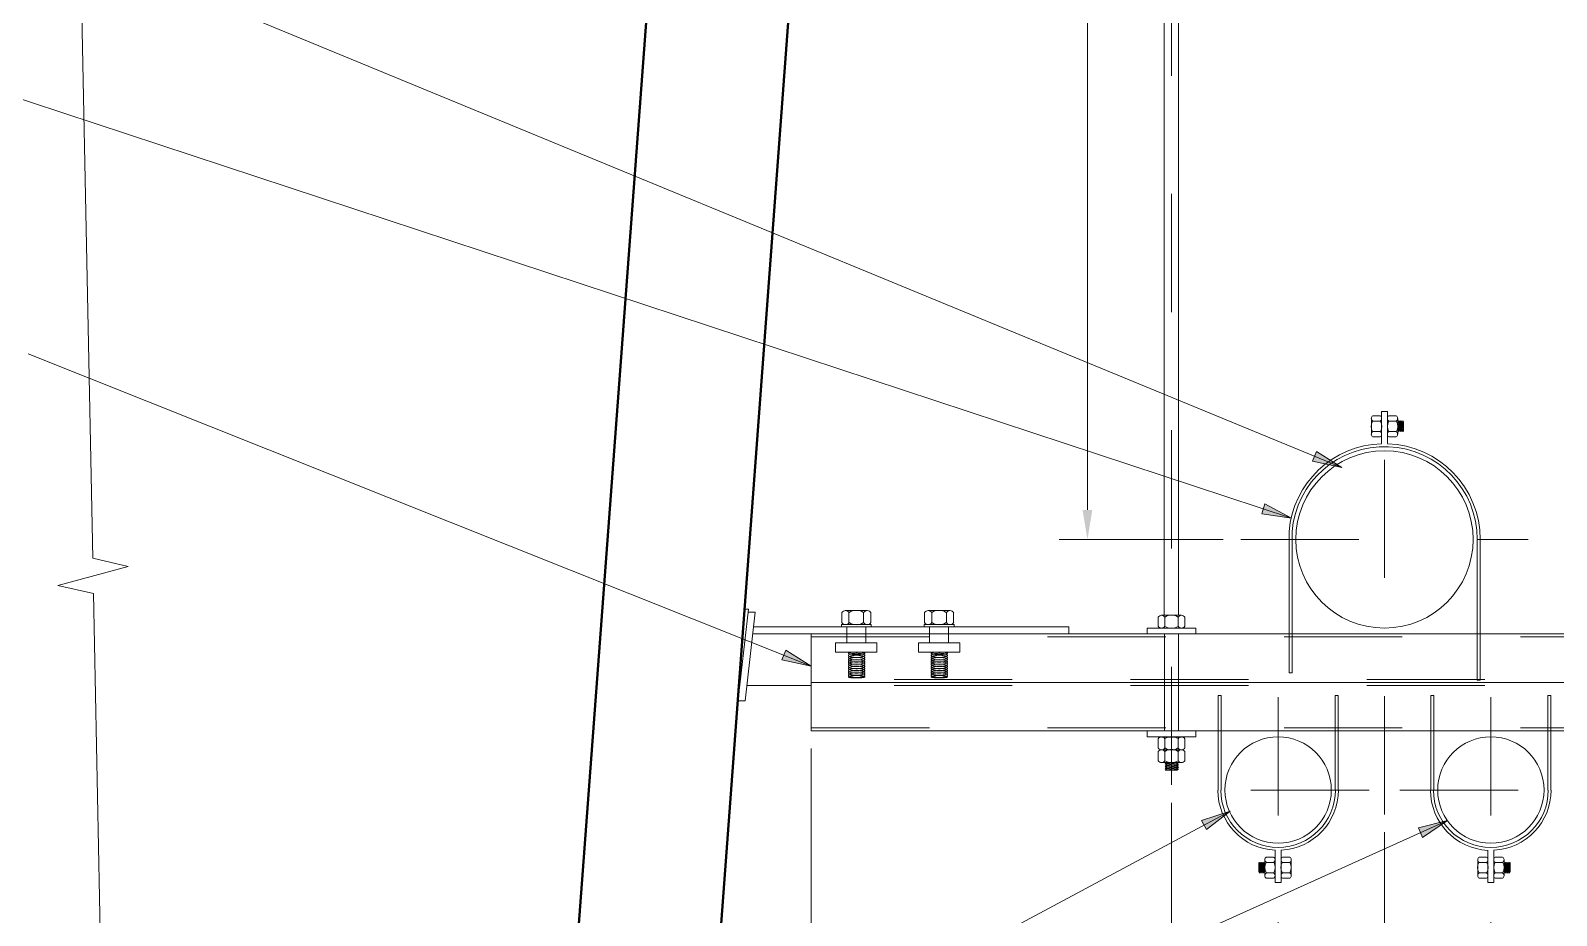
# Model space of a CAD drawing. Header units: metres. Extents: x 0.2 to 10.3, y 2.7 to 5.5.
# Drawn here: x 2.078 to 3.369, y 4.007 to 4.756 of the extents above; entities that cross this region are included whole.
import ezdxf

# ---------------------------------------------------------------- set-up
doc = ezdxf.new("R2010")
doc.units = ezdxf.units.M
for name, pattern in [('Hidden - Small', [0.002294, 0.0015, -0.0007938]), ('JacobsCenter', [0.015, 0.009, -0.0015, 0.003, -0.0015]), ('JacobsDash', [0.0045, 0.003, -0.0015])]:
    doc.linetypes.add(name, pattern=pattern)
doc.layers.get('Defpoints').update_dxf_attribs({"color": 41})
for name, color, linetype, lineweight in [('A-ANNO-DIMS', 7, 'Continuous', 9), ('A-DETL', 7, 'Continuous', 13), ('A-DETL-GENF', 7, 'Continuous', 9), ('G-ANNO-TEXT', 7, 'Continuous', 9)]:
    doc.layers.add(name, color=color, linetype=linetype, lineweight=lineweight)
doc.styles.add('Arial Narrow_2', font='ARIALN.TTF', dxfattribs={"height": 0.025})
doc.styles.add('Arial Narrow_3', font='ARIALN.TTF', dxfattribs={"height": 0.025})
doc.dimstyles.new('Dimension_Standard_O__mm__1', dxfattribs={"dimscale": 0.3048, "dimtxt": 0.025586, "dimasz": 0.082021, "dimexe": 0.07874, "dimexo": 0.049213, "dimgap": 0.049213, "dimtad": 1, "dimdec": 0, "dimlfac": 1000, "dimzin": 0, "dimdsep": 46, "dimtxsty": 'Arial Narrow_2', "dimsah": 1, "dimcen": 0.09, "dimaunit": 1, "dimadec": 4, "dimazin": 0, "dimtfac": 1, "dimtdec": 4, "dimtix": 1, "dimtmove": 0, "dimatfit": 3, "dimfxl": 1, "dimtvp": 1, "dimtfill": 1, "dimtolj": 1, "dimtzin": 0, "dimlwd": 18, "dimlwe": 18, "dimarcsym": 2})
doc.dimstyles.new('Dimension_Standard_T__mm_', dxfattribs={"dimscale": 0.3048, "dimtxt": 0.025586, "dimasz": 0.082021, "dimexe": 0.07874, "dimexo": 0.049213, "dimgap": 0.032808, "dimtad": 1, "dimdec": 0, "dimlfac": 1000, "dimzin": 0, "dimdsep": 46, "dimtxsty": 'Arial Narrow_2', "dimsah": 1, "dimcen": 0.09, "dimaunit": 1, "dimadec": 4, "dimazin": 0, "dimtfac": 1, "dimtdec": 4, "dimtix": 1, "dimtmove": 0, "dimatfit": 3, "dimfxl": 1, "dimtvp": 1, "dimtolj": 1, "dimtzin": 0, "dimlwd": 18, "dimlwe": 18, "dimarcsym": 2})
doc.dimstyles.new('Dimension_Standard_T__mm__1', dxfattribs={"dimscale": 0.3048, "dimtxt": 0.025586, "dimasz": 0.082021, "dimexe": 0.07874, "dimexo": 0.049213, "dimgap": 0.032808, "dimtad": 1, "dimdec": 0, "dimlfac": 1000, "dimzin": 0, "dimdsep": 46, "dimtxsty": 'Arial Narrow_3', "dimsah": 1, "dimcen": 0.09, "dimaunit": 1, "dimadec": 4, "dimazin": 0, "dimtfac": 1, "dimtdec": 4, "dimtix": 1, "dimtmove": 0, "dimatfit": 3, "dimfxl": 1, "dimtvp": 1, "dimtolj": 1, "dimtzin": 0, "dimlwd": 18, "dimlwe": 18, "dimarcsym": 2})

# ---------------------------------------------------------------- blocks, each defined once
blk = doc.blocks.new('1815 DEEP SUPER-T GIRDER_2D - 1815 DEEP SUPER-T GIRDER_2D-7372020-DRG-2873256 - TYPE 7 HANGER _1X80 DIA OR 2X80 DIA AND 1X150 DIA_')
at = {"layer": 'A-DETL-GENF', "lineweight": 50}
for p, q in [((0.3993, 0.037), (0.2655, -1.3748)), ((0.5063, -0.1056), (0.3512, -1.7429))]:
    blk.add_line(p, q, dxfattribs=at)
blk = doc.blocks.new('CS_DET_BreakLine_ViewScale - CS_Std BreakLine-7262363-DRG-2873256 - TYPE 7 HANGER _1X80 DIA OR 2X80 DIA AND 1X150 DIA_')
at = {"layer": 'A-DETL-GENF'}
for p, q in [((1.0118, 0.03), (1.0043, 0)), ((1.0268, -0.03), (1.0118, 0.03)), ((1.0043, 0), (-0.03, 0)), ((1.0343, 0), (1.0268, -0.03)), ((2.0686, 0), (1.0343, 0))]:
    blk.add_line(p, q, dxfattribs=at)
blk = doc.blocks.new('DIMBLOCK1-DRG-2873256 - TYPE 7 HANGER _1X80 DIA OR 2X80 DIA AND 1X150 DIA_')
at = {"layer": 'A-ANNO-DIMS', "color": 0, "lineweight": 18, "transparency": 16777216}
for p, q in [((2.7386, 4.1484), (2.7386, 3.717)), ((3.7086, 4.1484), (3.7086, 3.717)), ((3.6836, 3.741), (2.7636, 3.741))]:
    blk.add_line(p, q, dxfattribs=at)
at = {"layer": 'A-ANNO-DIMS', "color": 0, "transparency": 16777216}
for points in [[(2.7636, 3.7452), (2.7636, 3.7368), (2.7386, 3.741)], [(3.6836, 3.7452), (3.6836, 3.7368), (3.7086, 3.741)]]:
    blk.add_solid(points, dxfattribs=at)
at = {"layer": 'Defpoints', "color": 0, "transparency": 16777216}
for p in [(2.7386, 4.1634), (3.7086, 4.1634), (2.7386, 3.741)]:
    blk.add_point(p, dxfattribs=at)
at = {"layer": 'A-ANNO-DIMS', "color": 0, "lineweight": 18, "transparency": 16777216, "insert": (3.2236, 3.7638), "char_height": 0.025, "width": 0.05702, "attachment_point": 5, "style": 'Arial Narrow_2'}
blk.add_mtext('\\A1;970', dxfattribs=at)
blk = doc.blocks.new('DIMBLOCK2-DRG-2873256 - TYPE 7 HANGER _1X80 DIA OR 2X80 DIA AND 1X150 DIA_')
at = {"layer": 'A-ANNO-DIMS', "color": 0, "lineweight": 18, "transparency": 16777216}
for p, q in [((3.4034, 4.1076), (3.4034, 3.817)), ((3.2236, 4.0778), (3.2236, 3.817)), ((3.3784, 3.841), (3.2486, 3.841))]:
    blk.add_line(p, q, dxfattribs=at)
at = {"layer": 'A-ANNO-DIMS', "color": 0, "transparency": 16777216}
for points in [[(3.2486, 3.8452), (3.2486, 3.8368), (3.2236, 3.841)], [(3.3784, 3.8452), (3.3784, 3.8368), (3.4034, 3.841)]]:
    blk.add_solid(points, dxfattribs=at)
at = {"layer": 'Defpoints', "color": 0, "transparency": 16777216}
for p in [(3.4034, 4.1226), (3.2236, 4.0928), (3.2236, 3.841)]:
    blk.add_point(p, dxfattribs=at)
at = {"layer": 'A-ANNO-DIMS', "color": 0, "lineweight": 18, "transparency": 16777216, "insert": (3.3135, 3.8659), "char_height": 0.025, "width": 0.019981, "attachment_point": 5, "style": 'Arial Narrow_3'}
blk.add_mtext('\\A1;\u200c=', dxfattribs=at)
blk = doc.blocks.new('DIMBLOCK3-DRG-2873256 - TYPE 7 HANGER _1X80 DIA OR 2X80 DIA AND 1X150 DIA_')
at = {"layer": 'A-ANNO-DIMS', "color": 0, "lineweight": 18, "transparency": 16777216}
for p, q in [((3.0434, 4.0921), (3.0434, 3.817)), ((3.2236, 4.0778), (3.2236, 3.817)), ((3.1986, 3.841), (3.0684, 3.841))]:
    blk.add_line(p, q, dxfattribs=at)
at = {"layer": 'A-ANNO-DIMS', "color": 0, "transparency": 16777216}
for points in [[(3.0684, 3.8452), (3.0684, 3.8368), (3.0434, 3.841)], [(3.1986, 3.8452), (3.1986, 3.8368), (3.2236, 3.841)]]:
    blk.add_solid(points, dxfattribs=at)
at = {"layer": 'Defpoints', "color": 0, "transparency": 16777216}
for p in [(3.0434, 4.1071), (3.2236, 4.0928), (3.0434, 3.841)]:
    blk.add_point(p, dxfattribs=at)
at = {"layer": 'A-ANNO-DIMS', "color": 0, "lineweight": 18, "transparency": 16777216, "insert": (3.1335, 3.8635), "char_height": 0.025, "width": 0.019981, "attachment_point": 5, "style": 'Arial Narrow_2'}
blk.add_mtext('\\A1;=', dxfattribs=at)
blk = doc.blocks.new('DIMBLOCK7-DRG-2873256 - TYPE 7 HANGER _1X80 DIA OR 2X80 DIA AND 1X150 DIA_')
at = {"layer": 'A-ANNO-DIMS', "color": 0, "lineweight": 18, "transparency": 16777216}
for p, q in [((3.005, 5.0347), (2.9483, 5.0347)), ((2.9723, 4.3504), (2.9723, 5.0097)), ((3.087, 4.3254), (2.9483, 4.3254))]:
    blk.add_line(p, q, dxfattribs=at)
at = {"layer": 'A-ANNO-DIMS', "color": 0, "transparency": 16777216}
for points in [[(2.9681, 5.0097), (2.9764, 5.0097), (2.9723, 5.0347)], [(2.9681, 4.3504), (2.9764, 4.3504), (2.9723, 4.3254)]]:
    blk.add_solid(points, dxfattribs=at)
at = {"layer": 'Defpoints', "color": 0, "transparency": 16777216}
for p in [(2.9723, 5.0347), (3.02, 5.0347), (3.102, 4.3254)]:
    blk.add_point(p, dxfattribs=at)
at = {"layer": 'A-ANNO-DIMS', "color": 0, "lineweight": 18, "transparency": 16777216, "insert": (2.9424, 4.6801), "char_height": 0.025, "attachment_point": 5, "rotation": 90, "style": 'Arial Narrow_2', "bg_fill": 3, "box_fill_scale": 1.1, "bg_fill_color": 256, "bg_fill_true_color": 13158600, "bg_fill_transparency": 0}
blk.add_mtext('\\A1;\u200c', dxfattribs=at)
blk = doc.blocks.new('DIMBLOCK8-DRG-2873256 - TYPE 7 HANGER _1X80 DIA OR 2X80 DIA AND 1X150 DIA_')
at = {"layer": 'A-ANNO-DIMS', "color": 0, "lineweight": 18, "transparency": 16777216}
for p, q in [((3.1336, 4.0015), (3.1336, 3.8989)), ((3.3136, 4.0015), (3.3136, 3.8989)), ((3.1586, 3.9229), (3.2886, 3.9229))]:
    blk.add_line(p, q, dxfattribs=at)
at = {"layer": 'A-ANNO-DIMS', "color": 0, "transparency": 16777216}
for points in [[(3.1586, 3.9271), (3.1586, 3.9188), (3.1336, 3.9229)], [(3.2886, 3.9271), (3.2886, 3.9188), (3.3136, 3.9229)]]:
    blk.add_solid(points, dxfattribs=at)
at = {"layer": 'Defpoints', "color": 0, "transparency": 16777216}
for p in [(3.1336, 4.0165), (3.3136, 4.0165), (3.3136, 3.9229)]:
    blk.add_point(p, dxfattribs=at)
at = {"layer": 'A-ANNO-DIMS', "color": 0, "lineweight": 18, "transparency": 16777216, "insert": (3.2236, 3.9507), "char_height": 0.025, "width": 0.05702, "attachment_point": 5, "style": 'Arial Narrow_2', "bg_fill": 3, "box_fill_scale": 1.1, "bg_fill_color": 256, "bg_fill_true_color": 13158600, "bg_fill_transparency": 0}
blk.add_mtext('\\A1;180', dxfattribs=at)
blk = doc.blocks.new('DIMBLOCK9-DRG-2873256 - TYPE 7 HANGER _1X80 DIA OR 2X80 DIA AND 1X150 DIA_')
at = {"layer": 'A-ANNO-DIMS', "color": 0, "lineweight": 18, "transparency": 16777216}
for p, q in [((3.0434, 4.1027), (3.0434, 3.8989)), ((3.1336, 4.0015), (3.1336, 3.8989)), ((3.0684, 3.9229), (3.1086, 3.9229))]:
    blk.add_line(p, q, dxfattribs=at)
at = {"layer": 'A-ANNO-DIMS', "color": 0, "transparency": 16777216}
for points in [[(3.0684, 3.9271), (3.0684, 3.9188), (3.0434, 3.9229)], [(3.1086, 3.9271), (3.1086, 3.9188), (3.1336, 3.9229)]]:
    blk.add_solid(points, dxfattribs=at)
at = {"layer": 'Defpoints', "color": 0, "transparency": 16777216}
for p in [(3.0434, 4.1177), (3.1336, 4.0165), (3.1336, 3.9229)]:
    blk.add_point(p, dxfattribs=at)
at = {"layer": 'A-ANNO-DIMS', "color": 0, "lineweight": 18, "transparency": 16777216, "insert": (3.0885, 3.9507), "char_height": 0.025, "width": 0.038013, "attachment_point": 5, "style": 'Arial Narrow_2', "bg_fill": 3, "box_fill_scale": 1.1, "bg_fill_color": 256, "bg_fill_true_color": 13158600, "bg_fill_transparency": 0}
blk.add_mtext('\\A1;90', dxfattribs=at)
blk = doc.blocks.new('DIMBLOCK10-DRG-2873256 - TYPE 7 HANGER _1X80 DIA OR 2X80 DIA AND 1X150 DIA_')
at = {"layer": 'A-ANNO-DIMS', "color": 0, "lineweight": 18, "transparency": 16777216}
for p, q in [((3.4034, 4.1076), (3.4034, 3.8989)), ((3.3136, 4.0015), (3.3136, 3.8989)), ((3.3386, 3.9229), (3.3784, 3.9229))]:
    blk.add_line(p, q, dxfattribs=at)
at = {"layer": 'A-ANNO-DIMS', "color": 0, "transparency": 16777216}
for points in [[(3.3386, 3.9271), (3.3386, 3.9188), (3.3136, 3.9229)], [(3.3784, 3.9271), (3.3784, 3.9188), (3.4034, 3.9229)]]:
    blk.add_solid(points, dxfattribs=at)
at = {"layer": 'Defpoints', "color": 0, "transparency": 16777216}
for p in [(3.4034, 4.1226), (3.3136, 4.0165), (3.4034, 3.9229)]:
    blk.add_point(p, dxfattribs=at)
at = {"layer": 'A-ANNO-DIMS', "color": 0, "lineweight": 18, "transparency": 16777216, "insert": (3.3585, 3.9507), "char_height": 0.025, "width": 0.038013, "attachment_point": 5, "style": 'Arial Narrow_2', "bg_fill": 3, "box_fill_scale": 1.1, "bg_fill_color": 256, "bg_fill_true_color": 13158600, "bg_fill_transparency": 0}
blk.add_mtext('\\A1;90', dxfattribs=at)

msp = doc.modelspace()

# ---------------------------------------------------------------- hatches: boundary and pattern name
at = {"layer": 'G-ANNO-TEXT'}
for points in [[(3.1875, 4.3862), (3.166, 4.3998), (3.1627, 4.3917)], [(3.1448, 4.3434), (3.1225, 4.3554), (3.1197, 4.3471)], [(2.7386, 4.2183), (2.717, 4.2317), (2.7138, 4.2235)], [(3.093, 4.0956), (3.0689, 4.0877), (3.073, 4.0799)], [(3.2769, 4.0876), (3.2523, 4.0813), (3.2559, 4.0733)]]:
    msp.add_hatch(color=256, dxfattribs=at).paths.add_polyline_path(points)

# ---------------------------------------------------------------- linework, layer by layer
at = {"layer": 'A-DETL', "linetype": 'JacobsCenter', "lineweight": 9}
for p, q in [((3.0434, 4.1177), (3.0434, 5.2627)), ((3.2236, 4.0928), (3.2236, 4.4728)), ((3.102, 4.3254), (3.3451, 4.3254)), ((3.0518, 4.2612), (3.0347, 4.2612)), ((3.1336, 4.1919), (3.1336, 4.0165)), ((3.3136, 4.1919), (3.3136, 4.0165)), ((3.2105, 4.1134), (3.0655, 4.1134)), ((3.2367, 4.1134), (3.3817, 4.1134))]:
    msp.add_line(p, q, dxfattribs=at)
at = {"layer": 'A-DETL', "lineweight": 18}
for p, q in [((3.0372, 4.2612), (3.0372, 5.1249)), ((3.0492, 4.2612), (3.0492, 5.1252)), ((3.0374, 4.2454), (3.0374, 4.1634)), ((3.0494, 4.2454), (3.0494, 4.1634))]:
    msp.add_line(p, q, dxfattribs=at)
at = {"layer": 'A-DETL', "lineweight": 9}
for p, q in [((3.2137, 4.43), (3.2199, 4.43)), ((3.2261, 4.4335), (3.2211, 4.4335)), ((3.2211, 4.4064), (3.2211, 4.4335)), ((3.2261, 4.4064), (3.2261, 4.4335)), ((3.2335, 4.43), (3.2273, 4.43)), ((3.2125, 4.4278), (3.2125, 4.421)), ((3.2125, 4.4278), (3.2125, 4.421)), ((3.2125, 4.421), (3.2125, 4.4143)), ((3.2125, 4.421), (3.2125, 4.4143)), ((3.2137, 4.4255), (3.2199, 4.4255)), ((3.2137, 4.4166), (3.2199, 4.4166)), ((3.2211, 4.4278), (3.2211, 4.421)), ((3.2211, 4.421), (3.2211, 4.4143)), ((3.2335, 4.4255), (3.2273, 4.4255)), ((3.2335, 4.4166), (3.2273, 4.4166)), ((3.2348, 4.421), (3.2348, 4.4278)), ((3.2353, 4.4167), (3.2348, 4.4257)), ((3.2353, 4.4247), (3.2348, 4.4257)), ((3.2353, 4.4247), (3.2348, 4.4257)), ((3.2348, 4.4143), (3.2348, 4.421)), ((3.2348, 4.4177), (3.2353, 4.4167)), ((3.2359, 4.4257), (3.2353, 4.4247)), ((3.2359, 4.4257), (3.2353, 4.4247)), ((3.2359, 4.4177), (3.2353, 4.4247)), ((3.2353, 4.4167), (3.2359, 4.4177)), ((3.2365, 4.4247), (3.2359, 4.4257)), ((3.2365, 4.4167), (3.2359, 4.4257)), ((3.2359, 4.4177), (3.2365, 4.4167)), ((3.237, 4.4257), (3.2365, 4.4247)), ((3.237, 4.4177), (3.2365, 4.4247)), ((3.2365, 4.4167), (3.237, 4.4177)), ((3.2376, 4.4247), (3.237, 4.4257)), ((3.2376, 4.4167), (3.237, 4.4257)), ((3.237, 4.4177), (3.2376, 4.4167)), ((3.2381, 4.4257), (3.2376, 4.4247)), ((3.2381, 4.4177), (3.2376, 4.4247)), ((3.2376, 4.4167), (3.2381, 4.4177)), ((3.2387, 4.4247), (3.2381, 4.4257)), ((3.2387, 4.4167), (3.2381, 4.4257)), ((3.2381, 4.4177), (3.2387, 4.4167)), ((3.2387, 4.4247), (3.2393, 4.4257)), ((3.2393, 4.4177), (3.2387, 4.4247)), ((3.2387, 4.4167), (3.2393, 4.4177)), ((3.2398, 4.4247), (3.2393, 4.4257)), ((3.2393, 4.4257), (3.2398, 4.4167)), ((3.2398, 4.4167), (3.2393, 4.4177)), ((3.2398, 4.4167), (3.2398, 4.4247)), ((3.2137, 4.4121), (3.2199, 4.4121)), ((3.2335, 4.4121), (3.2273, 4.4121)), ((3.1429, 4.3322), (3.1429, 4.2126)), ((3.1454, 4.3321), (3.1454, 4.2126)), ((3.3021, 4.3254), (3.3021, 4.2064)), ((3.3046, 4.3254), (3.3046, 4.2064)), ((2.7644, 4.2636), (2.7644, 4.255)), ((2.7767, 4.2653), (2.7674, 4.2653)), ((2.7767, 4.2653), (2.7674, 4.2653)), ((2.7705, 4.2636), (2.7705, 4.255)), ((2.786, 4.2653), (2.7767, 4.2653)), ((2.786, 4.2653), (2.7767, 4.2653)), ((2.7829, 4.2636), (2.7829, 4.255)), ((2.789, 4.2636), (2.789, 4.255)), ((2.8344, 4.2636), (2.8344, 4.255)), ((2.8467, 4.2653), (2.8374, 4.2653)), ((2.8467, 4.2653), (2.8374, 4.2653)), ((2.8405, 4.2636), (2.8405, 4.255)), ((2.856, 4.2653), (2.8467, 4.2653)), ((2.856, 4.2653), (2.8467, 4.2653)), ((2.8529, 4.2636), (2.8529, 4.255)), ((2.859, 4.2636), (2.859, 4.255)), ((2.7894, 4.2534), (2.7641, 4.2534)), ((2.7641, 4.2534), (2.7641, 4.2514)), ((2.7641, 4.2514), (2.7894, 4.2514)), ((2.7767, 4.2534), (2.7674, 4.2534)), ((2.786, 4.2534), (2.7767, 4.2534)), ((2.7894, 4.2514), (2.7894, 4.2534)), ((2.8594, 4.2534), (2.8341, 4.2534)), ((2.8341, 4.2534), (2.8341, 4.2514)), ((2.8341, 4.2514), (2.8594, 4.2514)), ((2.8467, 4.2534), (2.8374, 4.2534)), ((2.856, 4.2534), (2.8467, 4.2534)), ((2.8594, 4.2514), (2.8594, 4.2534)), ((3.0229, 4.2504), (3.0639, 4.2504)), ((3.0229, 4.2504), (3.0229, 4.2454)), ((3.0322, 4.2597), (3.0322, 4.2519)), ((3.035, 4.2504), (3.0434, 4.2504)), ((3.0378, 4.2597), (3.0378, 4.2519)), ((3.0434, 4.2504), (3.0518, 4.2504)), ((3.049, 4.2597), (3.049, 4.2519)), ((3.0546, 4.2597), (3.0546, 4.2519)), ((3.0639, 4.2504), (3.0639, 4.2454)), ((3.7086, 4.2044), (2.7386, 4.2044)), ((3.0828, 4.1134), (3.0828, 4.1934)), ((3.0853, 4.1134), (3.0853, 4.1934)), ((3.1819, 4.1134), (3.1819, 4.1934)), ((3.1844, 4.1134), (3.1844, 4.1934)), ((3.2628, 4.1134), (3.2628, 4.1934)), ((3.2653, 4.1134), (3.2653, 4.1934)), ((3.3619, 4.1134), (3.3619, 4.1934)), ((3.3644, 4.1134), (3.3644, 4.1934)), ((3.0229, 4.1584), (3.0229, 4.1634)), ((3.0229, 4.1584), (3.0639, 4.1584)), ((3.035, 4.1582), (3.0434, 4.1582)), ((3.0434, 4.1582), (3.0518, 4.1582)), ((3.0639, 4.1584), (3.0639, 4.1634)), ((3.0322, 4.149), (3.0322, 4.1568)), ((3.0322, 4.1382), (3.0322, 4.146)), ((3.035, 4.1474), (3.0434, 4.1474)), ((3.035, 4.1474), (3.0434, 4.1474)), ((3.0378, 4.149), (3.0378, 4.1568)), ((3.0378, 4.1382), (3.0378, 4.146)), ((3.0434, 4.1474), (3.0518, 4.1474)), ((3.0434, 4.1474), (3.0518, 4.1474)), ((3.049, 4.149), (3.049, 4.1568)), ((3.049, 4.1382), (3.049, 4.146)), ((3.0546, 4.149), (3.0546, 4.1568)), ((3.0546, 4.1382), (3.0546, 4.146)), ((3.035, 4.1366), (3.0434, 4.1366)), ((3.0392, 4.1366), (3.0379, 4.1359)), ((3.0379, 4.1359), (3.0492, 4.1366)), ((3.0379, 4.1359), (3.0392, 4.1352)), ((3.0392, 4.1352), (3.0379, 4.1345)), ((3.0379, 4.1345), (3.0492, 4.1352)), ((3.0379, 4.1345), (3.0392, 4.1338)), ((3.0392, 4.1338), (3.0379, 4.1331)), ((3.0379, 4.1331), (3.0492, 4.1338)), ((3.0379, 4.1331), (3.0392, 4.1324)), ((3.0392, 4.1324), (3.0379, 4.1317)), ((3.0379, 4.1317), (3.0492, 4.1324)), ((3.0379, 4.1317), (3.0392, 4.131)), ((3.0392, 4.1352), (3.0479, 4.1359)), ((3.0392, 4.1338), (3.0479, 4.1345)), ((3.0392, 4.1324), (3.0479, 4.1331)), ((3.0392, 4.131), (3.0479, 4.1317)), ((3.0434, 4.1366), (3.0518, 4.1366)), ((3.0479, 4.1359), (3.0492, 4.1366)), ((3.0479, 4.1359), (3.0492, 4.1366)), ((3.0492, 4.1352), (3.0479, 4.1359)), ((3.0492, 4.1352), (3.0479, 4.1359)), ((3.0479, 4.1345), (3.0492, 4.1352)), ((3.0492, 4.1338), (3.0479, 4.1345)), ((3.0479, 4.1331), (3.0492, 4.1338)), ((3.0492, 4.1324), (3.0479, 4.1331)), ((3.0479, 4.1317), (3.0492, 4.1324)), ((3.0479, 4.1317), (3.0492, 4.131)), ((3.0492, 4.131), (3.0379, 4.1303)), ((3.0379, 4.1303), (3.0392, 4.131)), ((3.0379, 4.1303), (3.0479, 4.1303)), ((3.0479, 4.1303), (3.0492, 4.131)), ((3.1224, 4.0545), (3.1224, 4.0478)), ((3.1236, 4.0567), (3.1298, 4.0567)), ((3.1311, 4.0624), (3.1311, 4.0353)), ((3.1361, 4.0624), (3.1361, 4.0353)), ((3.1361, 4.0478), (3.1361, 4.0545)), ((3.1435, 4.0567), (3.1373, 4.0567)), ((3.1447, 4.0478), (3.1447, 4.0545)), ((3.1447, 4.0478), (3.1447, 4.0545)), ((3.3025, 4.0478), (3.3025, 4.0545)), ((3.3025, 4.0478), (3.3025, 4.0545)), ((3.3037, 4.0567), (3.3099, 4.0567)), ((3.3111, 4.0624), (3.3111, 4.0353)), ((3.3111, 4.0478), (3.3111, 4.0545)), ((3.3161, 4.0624), (3.3161, 4.0353)), ((3.3235, 4.0567), (3.3173, 4.0567)), ((3.3248, 4.0545), (3.3248, 4.0478)), ((3.1173, 4.0521), (3.1173, 4.0441)), ((3.1179, 4.0431), (3.1173, 4.0521)), ((3.1173, 4.0521), (3.1179, 4.0511)), ((3.1173, 4.0441), (3.1179, 4.0431)), ((3.1185, 4.0521), (3.1179, 4.0511)), ((3.1179, 4.0511), (3.1185, 4.0441)), ((3.1185, 4.0441), (3.1179, 4.0431)), ((3.119, 4.0511), (3.1185, 4.0521)), ((3.1185, 4.0521), (3.119, 4.0431)), ((3.1185, 4.0441), (3.119, 4.0431)), ((3.1196, 4.0521), (3.119, 4.0511)), ((3.119, 4.0511), (3.1196, 4.0441)), ((3.119, 4.0431), (3.1196, 4.0441)), ((3.1201, 4.0511), (3.1196, 4.0521)), ((3.1196, 4.0521), (3.1201, 4.0431)), ((3.1196, 4.0441), (3.1201, 4.0431)), ((3.1207, 4.0521), (3.1201, 4.0511)), ((3.1201, 4.0511), (3.1207, 4.0441)), ((3.1201, 4.0431), (3.1207, 4.0441)), ((3.1213, 4.0511), (3.1207, 4.0521)), ((3.1207, 4.0521), (3.1213, 4.0431)), ((3.1207, 4.0441), (3.1213, 4.0431)), ((3.1218, 4.0521), (3.1213, 4.0511)), ((3.1213, 4.0511), (3.1218, 4.0441)), ((3.1213, 4.0431), (3.1218, 4.0441)), ((3.1213, 4.0431), (3.1218, 4.0441)), ((3.1224, 4.0511), (3.1218, 4.0521)), ((3.1218, 4.0521), (3.1224, 4.0431)), ((3.1218, 4.0441), (3.1224, 4.0431)), ((3.1218, 4.0441), (3.1224, 4.0431)), ((3.1224, 4.0478), (3.1224, 4.041)), ((3.1236, 4.0522), (3.1298, 4.0522)), ((3.1236, 4.0433), (3.1298, 4.0433)), ((3.1361, 4.041), (3.1361, 4.0478)), ((3.1435, 4.0522), (3.1373, 4.0522)), ((3.1435, 4.0433), (3.1373, 4.0433)), ((3.1447, 4.041), (3.1447, 4.0478)), ((3.1447, 4.041), (3.1447, 4.0478)), ((3.3025, 4.041), (3.3025, 4.0478)), ((3.3025, 4.041), (3.3025, 4.0478)), ((3.3037, 4.0522), (3.3099, 4.0522)), ((3.3037, 4.0433), (3.3099, 4.0433)), ((3.3111, 4.041), (3.3111, 4.0478)), ((3.3235, 4.0522), (3.3173, 4.0522)), ((3.3235, 4.0433), (3.3173, 4.0433)), ((3.3248, 4.0511), (3.3253, 4.0521)), ((3.3253, 4.0521), (3.3248, 4.0431)), ((3.3248, 4.0478), (3.3248, 4.041)), ((3.3253, 4.0441), (3.3248, 4.0431)), ((3.3253, 4.0441), (3.3248, 4.0431)), ((3.3253, 4.0521), (3.3259, 4.0511)), ((3.3259, 4.0511), (3.3253, 4.0441)), ((3.3259, 4.0431), (3.3253, 4.0441)), ((3.3259, 4.0431), (3.3253, 4.0441)), ((3.3259, 4.0511), (3.3265, 4.0521)), ((3.3265, 4.0521), (3.3259, 4.0431)), ((3.3265, 4.0441), (3.3259, 4.0431)), ((3.3265, 4.0521), (3.327, 4.0511)), ((3.327, 4.0511), (3.3265, 4.0441)), ((3.327, 4.0431), (3.3265, 4.0441)), ((3.327, 4.0511), (3.3276, 4.0521)), ((3.3276, 4.0521), (3.327, 4.0431)), ((3.3276, 4.0441), (3.327, 4.0431)), ((3.3276, 4.0521), (3.3281, 4.0511)), ((3.3281, 4.0511), (3.3276, 4.0441)), ((3.3281, 4.0431), (3.3276, 4.0441)), ((3.3281, 4.0511), (3.3287, 4.0521)), ((3.3287, 4.0521), (3.3281, 4.0431)), ((3.3287, 4.0441), (3.3281, 4.0431)), ((3.3287, 4.0521), (3.3293, 4.0511)), ((3.3293, 4.0511), (3.3287, 4.0441)), ((3.3287, 4.0441), (3.3293, 4.0431)), ((3.3293, 4.0431), (3.3298, 4.0521)), ((3.3298, 4.0521), (3.3293, 4.0511)), ((3.3298, 4.0441), (3.3293, 4.0431)), ((3.3298, 4.0521), (3.3298, 4.0441)), ((3.1236, 4.0388), (3.1298, 4.0388)), ((3.1311, 4.0353), (3.1361, 4.0353)), ((3.1435, 4.0388), (3.1373, 4.0388)), ((3.3037, 4.0388), (3.3099, 4.0388)), ((3.3161, 4.0353), (3.3111, 4.0353)), ((3.3235, 4.0388), (3.3173, 4.0388))]:
    msp.add_line(p, q, dxfattribs=at)
at = {"layer": 'A-DETL'}
for p, q in [((2.6854, 4.2665), (2.6761, 4.1853)), ((2.6854, 4.2665), (2.6822, 4.2665)), ((2.6912, 4.2639), (2.6826, 4.1889)), ((2.6912, 4.2639), (2.6854, 4.2639)), ((2.9564, 4.2514), (2.6897, 4.2514)), ((2.9564, 4.2514), (2.9564, 4.2454)), ((2.7386, 4.2454), (3.7086, 4.2454)), ((2.7386, 4.2454), (2.7386, 4.1634)), ((3.1429, 4.2126), (3.1454, 4.2126)), ((2.7386, 4.2019), (2.6841, 4.2019)), ((3.3021, 4.2064), (3.3046, 4.2064)), ((2.6826, 4.1889), (2.6765, 4.1889)), ((3.0853, 4.1934), (3.0828, 4.1934)), ((3.1844, 4.1934), (3.1819, 4.1934)), ((3.2628, 4.1934), (3.2653, 4.1934)), ((3.3619, 4.1934), (3.3644, 4.1934)), ((2.7386, 4.1634), (3.7086, 4.1634))]:
    msp.add_line(p, q, dxfattribs=at)
at = {"layer": 'A-DETL', "linetype": 'Hidden - Small', "lineweight": 9}
for p, q in [((2.7687, 4.2379), (2.7687, 4.2514)), ((2.7847, 4.2379), (2.7847, 4.2514)), ((2.8387, 4.2379), (2.8387, 4.2514)), ((2.8547, 4.2379), (2.8547, 4.2514)), ((2.7592, 4.2379), (2.7942, 4.2379)), ((2.7592, 4.2299), (2.7592, 4.2379)), ((2.7942, 4.2299), (2.7942, 4.2379)), ((2.8292, 4.2379), (2.8642, 4.2379)), ((2.8292, 4.2299), (2.8292, 4.2379)), ((2.8642, 4.2299), (2.8642, 4.2379)), ((2.7942, 4.2299), (2.7592, 4.2299)), ((2.8642, 4.2299), (2.8292, 4.2299))]:
    msp.add_line(p, q, dxfattribs=at)
at = {"layer": 'A-DETL', "linetype": 'JacobsDash'}
msp.add_line((2.7631, 4.2454), (2.689, 4.2454), dxfattribs=at)
at = {"layer": 'A-DETL', "linetype": 'JacobsDash', "lineweight": 9}
for p, q in [((2.7386, 4.2429), (3.7086, 4.2429)), ((3.7086, 4.2069), (2.7386, 4.2069)), ((3.7086, 4.2019), (2.7386, 4.2019)), ((2.7386, 4.1659), (3.7086, 4.1659))]:
    msp.add_line(p, q, dxfattribs=at)
at = {"layer": 'A-DETL', "color": 143, "lineweight": 18, "true_color": 0x78aac8}
for centre, radius in [((3.2236, 4.3254), 0.075), ((3.1336, 4.1134), 0.045), ((3.3136, 4.1134), 0.045)]:
    msp.add_circle(centre, radius, dxfattribs=at)
at = {"layer": 'A-DETL', "lineweight": 9}
for centre, radius, start, end in [((3.2151, 4.4278), 0.00264, 122.1355, 237.8645), ((3.2185, 4.4278), 0.00264, 302.1355, 57.8645), ((3.2287, 4.4278), 0.00264, 122.1346, 237.8654), ((3.2287, 4.4278), 0.00264, 122.1346, 237.8654), ((3.2321, 4.4278), 0.00264, 302.1346, 57.8654), ((3.2321, 4.4278), 0.00264, 302.1346, 57.8654), ((3.2206, 4.421), 0.00827, 147.2084, 212.7916), ((3.2151, 4.4143), 0.00264, 122.1346, 237.8654), ((3.2151, 4.4143), 0.00264, 122.1346, 237.8654), ((3.213, 4.421), 0.00827, 327.2084, 32.7916), ((3.2185, 4.4143), 0.00264, 302.1346, 57.8654), ((3.2185, 4.4143), 0.00264, 302.1346, 57.8654), ((3.2343, 4.421), 0.00827, 147.2084, 212.7916), ((3.2287, 4.4143), 0.00264, 122.1355, 237.8645), ((3.2266, 4.421), 0.00827, 327.2084, 32.7916), ((3.2321, 4.4143), 0.00264, 302.1355, 57.8645), ((3.2236, 4.3254), 0.081, 91.7687, 175.1682), ((3.2236, 4.3254), 0.0785, 360, 175.0918), ((3.2236, 4.3254), 0.081, 360, 88.2313), ((2.7675, 4.2616), 0.00364, 32.1346, 147.8654), ((2.7675, 4.2616), 0.00364, 32.1346, 147.8654), ((2.7767, 4.254), 0.0114, 57.2084, 122.7916), ((2.786, 4.2616), 0.00364, 32.1355, 147.8645), ((2.8375, 4.2616), 0.00364, 32.1346, 147.8654), ((2.8375, 4.2616), 0.00364, 32.1346, 147.8654), ((2.8467, 4.254), 0.0114, 57.2084, 122.7916), ((2.856, 4.2616), 0.00364, 32.1355, 147.8645), ((3.035, 4.2579), 0.00331, 32.1355, 147.8645), ((3.0434, 4.251), 0.0104, 57.2084, 122.7916), ((3.0518, 4.2579), 0.00331, 32.1346, 147.8654), ((3.0518, 4.2579), 0.00331, 32.1346, 147.8654), ((2.7675, 4.257), 0.00364, 212.1346, 327.8654), ((2.7675, 4.257), 0.00364, 212.1346, 327.8654), ((2.7767, 4.2646), 0.0114, 237.2084, 302.7916), ((2.786, 4.257), 0.00364, 212.1355, 327.8645), ((2.8375, 4.257), 0.00364, 212.1346, 327.8654), ((2.8375, 4.257), 0.00364, 212.1346, 327.8654), ((2.8467, 4.2646), 0.0114, 237.2084, 302.7916), ((2.856, 4.257), 0.00364, 212.1355, 327.8645), ((3.035, 4.2537), 0.00331, 212.1355, 327.8645), ((3.0434, 4.2606), 0.0104, 237.2084, 302.7916), ((3.0518, 4.2537), 0.00331, 212.1346, 327.8654), ((3.0518, 4.2537), 0.00331, 212.1346, 327.8654), ((3.035, 4.155), 0.00331, 32.1355, 147.8645), ((3.0434, 4.1481), 0.0104, 57.2084, 122.7916), ((3.0518, 4.155), 0.00331, 32.1346, 147.8654), ((3.0518, 4.155), 0.00331, 32.1346, 147.8654), ((3.035, 4.1507), 0.00331, 212.1355, 327.8645), ((3.035, 4.1442), 0.00331, 32.1355, 147.8645), ((3.0434, 4.1577), 0.0104, 237.2084, 302.7916), ((3.0434, 4.1373), 0.0104, 57.2084, 122.7916), ((3.0518, 4.1507), 0.00331, 212.1346, 327.8654), ((3.0518, 4.1507), 0.00331, 212.1346, 327.8654), ((3.0518, 4.1442), 0.00331, 32.1346, 147.8654), ((3.0518, 4.1442), 0.00331, 32.1346, 147.8654), ((3.035, 4.1399), 0.00331, 212.1355, 327.8645), ((3.0434, 4.1469), 0.0104, 237.2084, 302.7916), ((3.0518, 4.1399), 0.00331, 212.1346, 327.8654), ((3.0518, 4.1399), 0.00331, 212.1346, 327.8654), ((3.1336, 4.1134), 0.051, 180, 267.193), ((3.1336, 4.1134), 0.0485, 180, 0), ((3.1336, 4.1134), 0.051, 272.807, 0), ((3.3136, 4.1134), 0.0511, 180, 267.193), ((3.3136, 4.1134), 0.0486, 180, 360), ((3.3136, 4.1134), 0.051, 272.807, 360), ((3.125, 4.0545), 0.00264, 122.1355, 237.8645), ((3.1284, 4.0545), 0.00264, 302.1355, 57.8645), ((3.1387, 4.0545), 0.00264, 122.1346, 237.8654), ((3.1387, 4.0545), 0.00264, 122.1346, 237.8654), ((3.1421, 4.0545), 0.00264, 302.1346, 57.8654), ((3.1421, 4.0545), 0.00264, 302.1346, 57.8654), ((3.3051, 4.0545), 0.00264, 122.1346, 237.8654), ((3.3051, 4.0545), 0.00264, 122.1346, 237.8654), ((3.3085, 4.0545), 0.00264, 302.1346, 57.8654), ((3.3085, 4.0545), 0.00264, 302.1346, 57.8654), ((3.3187, 4.0545), 0.00264, 122.1355, 237.8645), ((3.3221, 4.0545), 0.00264, 302.1355, 57.8645), ((3.1306, 4.0478), 0.00827, 147.2084, 212.7916), ((3.125, 4.041), 0.00264, 122.1346, 237.8654), ((3.125, 4.041), 0.00264, 122.1346, 237.8654), ((3.1229, 4.0478), 0.00827, 327.2084, 32.7916), ((3.1284, 4.041), 0.00264, 302.1346, 57.8654), ((3.1284, 4.041), 0.00264, 302.1346, 57.8654), ((3.1442, 4.0478), 0.00827, 147.2084, 212.7916), ((3.1387, 4.041), 0.00264, 122.1355, 237.8645), ((3.1365, 4.0478), 0.00827, 327.2084, 32.7916), ((3.1421, 4.041), 0.00264, 302.1355, 57.8645), ((3.3106, 4.0478), 0.00827, 147.2084, 212.7916), ((3.3051, 4.041), 0.00264, 122.1355, 237.8645), ((3.303, 4.0478), 0.00827, 327.2084, 32.7916), ((3.3085, 4.041), 0.00264, 302.1355, 57.8645), ((3.3243, 4.0478), 0.00827, 147.2084, 212.7916), ((3.3187, 4.041), 0.00264, 122.1346, 237.8654), ((3.3187, 4.041), 0.00264, 122.1346, 237.8654), ((3.3166, 4.0478), 0.00827, 327.2084, 32.7916), ((3.3221, 4.041), 0.00264, 302.1346, 57.8654), ((3.3221, 4.041), 0.00264, 302.1346, 57.8654)]:
    msp.add_arc(centre, radius, start, end, dxfattribs=at)
at = {"layer": 'A-DETL', "linetype": 'JacobsDash', "lineweight": 9}
for centre in [(2.7769, 4.2291), (2.8469, 4.2291)]:
    msp.add_ellipse(centre, major_axis=(0.00694, 0), ratio=0.155559, start_param=2.351216, end_param=7.073562, dxfattribs=at)
for centre, ratio in [((2.7769, 4.2273), 0.253311), ((2.7769, 4.2254), 0.285201), ((2.7769, 4.2236), 0.285201), ((2.7769, 4.2217), 0.285201), ((2.8469, 4.2273), 0.253311), ((2.8469, 4.2254), 0.285201), ((2.8469, 4.2236), 0.285201), ((2.8469, 4.2217), 0.285201), ((2.7769, 4.2199), 0.285201), ((2.7769, 4.218), 0.285201), ((2.7769, 4.2162), 0.285201), ((2.7769, 4.2143), 0.285201), ((2.7769, 4.2125), 0.285201), ((2.7769, 4.2106), 0.285201), ((2.7769, 4.2092), 0.147434), ((2.8469, 4.2199), 0.285201), ((2.8469, 4.218), 0.285201), ((2.8469, 4.2162), 0.285201), ((2.8469, 4.2143), 0.285201), ((2.8469, 4.2125), 0.285201), ((2.8469, 4.2106), 0.285201), ((2.8469, 4.2092), 0.147434)]:
    msp.add_ellipse(centre, major_axis=(0.00694, 0), ratio=ratio, dxfattribs=at)
at = {"layer": 'G-ANNO-TEXT'}
for p, q in [((3.1448, 4.3434), (1.9469, 4.7384)), ((2.7386, 4.2183), (2.0761, 4.4824)), ((3.166, 4.3998), (3.1627, 4.3917)), ((3.1627, 4.3917), (3.1875, 4.3862)), ((3.1875, 4.3862), (3.166, 4.3998)), ((3.1225, 4.3554), (3.1197, 4.3471)), ((3.1448, 4.3434), (3.1225, 4.3554)), ((3.1197, 4.3471), (3.1448, 4.3434)), ((2.717, 4.2317), (2.7138, 4.2235)), ((2.7138, 4.2235), (2.7386, 4.2183)), ((2.7386, 4.2183), (2.717, 4.2317)), ((3.093, 4.0956), (2.0252, 3.5238)), ((3.093, 4.0956), (3.0689, 4.0877)), ((3.073, 4.0799), (3.093, 4.0956)), ((3.2769, 4.0876), (2.0252, 3.5238)), ((3.0689, 4.0877), (3.073, 4.0799)), ((3.2769, 4.0876), (3.2523, 4.0813)), ((3.2523, 4.0813), (3.2559, 4.0733)), ((3.2559, 4.0733), (3.2769, 4.0876))]:
    msp.add_line(p, q, dxfattribs=at)

# ---------------------------------------------------------------- block references
at = {"layer": 'A-DETL-GENF', "rotation": 271.1457923046129}
msp.add_blockref('CS_DET_BreakLine_ViewScale - CS_Std BreakLine-7262363-DRG-2873256 - TYPE 7 HANGER _1X80 DIA OR 2X80 DIA AND 1X150 DIA_', (2.1105, 5.3136), dxfattribs=at)
at = {"layer": 'A-DETL-GENF', "color": 8, "true_color": 0x808080, "rotation": 1.145792304612802}
msp.add_blockref('1815 DEEP SUPER-T GIRDER_2D - 1815 DEEP SUPER-T GIRDER_2D-7372020-DRG-2873256 - TYPE 7 HANGER _1X80 DIA OR 2X80 DIA AND 1X150 DIA_', (2.2252, 5.0509), dxfattribs=at)

# ---------------------------------------------------------------- dimensions: what is measured, and where the dimension line sits
at = {"layer": 'A-ANNO-DIMS', "lineweight": 18}
dim = msp.add_linear_dim(base=(2.7386, 3.741), p1=(3.7086, 4.1634), p2=(2.7386, 4.1634), dimstyle='Dimension_Standard_T__mm_', override={"dimpost": '<>', "dimfxl": 0.97}, dxfattribs=at)
dim.commit()
dim.dimension.update_dxf_attribs({"geometry": 'DIMBLOCK1-DRG-2873256 - TYPE 7 HANGER _1X80 DIA OR 2X80 DIA AND 1X150 DIA_', "text_midpoint": (3.2236, 3.7638)})
for base, p1, p2, text, dimstyle, override, picture, middle in [((3.2236, 3.841), (3.4034, 4.1226), (3.2236, 4.0928), '\u200c=', 'Dimension_Standard_T__mm__1', {"dimpost": '<>', "dimfxl": 0.182253}, 'DIMBLOCK2-DRG-2873256 - TYPE 7 HANGER _1X80 DIA OR 2X80 DIA AND 1X150 DIA_', (3.3135, 3.8659)), ((3.0434, 3.841), (3.2236, 4.0928), (3.0434, 4.1071), '=', 'Dimension_Standard_T__mm_', {"dimpost": '<>', "dimfxl": 0.180771}, 'DIMBLOCK3-DRG-2873256 - TYPE 7 HANGER _1X80 DIA OR 2X80 DIA AND 1X150 DIA_', (3.1335, 3.8635))]:
    dim = msp.add_linear_dim(base=base, p1=p1, p2=p2, text=text, dimstyle=dimstyle, override=override, dxfattribs=at)
    dim.commit()
    dim.dimension.update_dxf_attribs({"geometry": picture, "text_midpoint": middle})

# ---------------------------------------------------------------- next in the draw order: dimensions: what is measured, and where the dimension line sits
dim = msp.add_linear_dim(base=(2.9723, 5.0347), p1=(3.102, 4.3254), p2=(3.02, 5.0347), angle=90, text='\u200c', dimstyle='Dimension_Standard_O__mm__1', override={"dimpost": '<>', "dimfxl": 0.714022}, dxfattribs=at)
dim.commit()
dim.dimension.update_dxf_attribs({"geometry": 'DIMBLOCK7-DRG-2873256 - TYPE 7 HANGER _1X80 DIA OR 2X80 DIA AND 1X150 DIA_', "text_midpoint": (2.9424, 4.6801)})
dim = msp.add_linear_dim(base=(3.3136, 3.9229), p1=(3.1336, 4.0165), p2=(3.3136, 4.0165), dimstyle='Dimension_Standard_O__mm__1', override={"dimpost": '<>', "dimfxl": 0.18}, dxfattribs=at)
dim.commit()
dim.dimension.update_dxf_attribs({"geometry": 'DIMBLOCK8-DRG-2873256 - TYPE 7 HANGER _1X80 DIA OR 2X80 DIA AND 1X150 DIA_', "text_midpoint": (3.2236, 3.9507)})

# ---------------------------------------------------------------- next in the draw order: linework, layer by layer
at = {"layer": 'G-ANNO-TEXT'}
msp.add_line((3.1875, 4.3862), (1.8798, 4.9254), dxfattribs=at)

# ---------------------------------------------------------------- next in the draw order: dimensions: what is measured, and where the dimension line sits
at = {"layer": 'A-ANNO-DIMS', "lineweight": 18}
for base, p1, p2, override, picture, middle in [((3.4034, 3.9229), (3.3136, 4.0165), (3.4034, 4.1226), {"dimpost": '<>', "dimfxl": 0.13899}, 'DIMBLOCK10-DRG-2873256 - TYPE 7 HANGER _1X80 DIA OR 2X80 DIA AND 1X150 DIA_', (3.3585, 3.9507)), ((3.1336, 3.9229), (3.0434, 4.1177), (3.1336, 4.0165), {"dimpost": '<>', "dimfxl": 0.135563}, 'DIMBLOCK9-DRG-2873256 - TYPE 7 HANGER _1X80 DIA OR 2X80 DIA AND 1X150 DIA_', (3.0885, 3.9507))]:
    dim = msp.add_linear_dim(base=base, p1=p1, p2=p2, dimstyle='Dimension_Standard_O__mm__1', override=override, dxfattribs=at)
    dim.commit()
    dim.dimension.update_dxf_attribs({"geometry": picture, "text_midpoint": middle})

doc.saveas('drawing.dxf')
